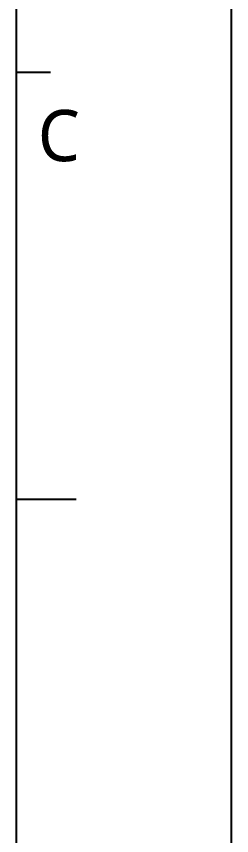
# Model space of a CAD drawing. Header units: millimetres. Extents: x 0 to 379, y 0 to 268.
# Drawn here: x 367.29 to 378.94, y 97.3 to 141.62 of the extents above; entities that cross this region are included whole.
import ezdxf

# ---------------------------------------------------------------- set-up
doc = ezdxf.new("R2010")
doc.units = ezdxf.units.MM
doc.header["$LTSCALE"] = 7.7
doc.layers.get('0').update_dxf_attribs({"linetype": 'CONTINUOUS'})
doc.layers.add('鵬鼎', color=5, linetype='CONTINUOUS')
doc.styles.get("Standard").update_dxf_attribs({"font": 'simplex.shx'})

msp = doc.modelspace()

# ---------------------------------------------------------------- linework, layer by layer
for p, q in [((378.936, 0), (378.936, 267.966)), ((367.291, 7.392), (367.291, 254.1)), ((367.291, 138.6), (369.139, 138.6)), ((367.291, 115.5), (370.525, 115.5))]:
    msp.add_line(p, q)

# ---------------------------------------------------------------- texts
at = {"layer": '鵬鼎', "insert": (368.447, 136.561), "char_height": 2.772, "width": 5.22867, "attachment_point": 1}
msp.add_mtext('{\\fMicrosoft JhengHei|b0|i0|c136|p0;\\C0;C}', dxfattribs=at)

doc.saveas('drawing.dxf')
